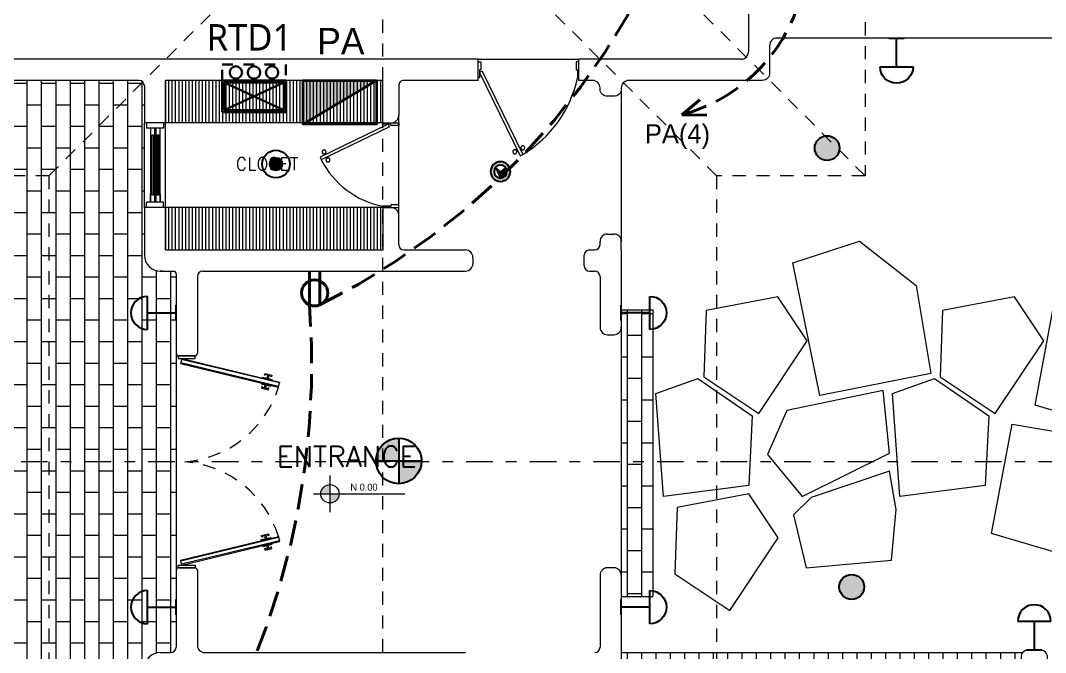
# Model space of a CAD drawing. Header units: metres. Extents: x 14 to 2416, y -346 to 476.
# Drawn here: x 28.88 to 38.55, y -148.28 to -142.32 of the extents above; entities that cross this region are included whole.
import ezdxf
from ezdxf.enums import TextEntityAlignment as Align

# ---------------------------------------------------------------- set-up
doc = ezdxf.new("R2010")
doc.units = ezdxf.units.M
for name, pattern in [('0', [0]), ('CONTINU', [0]), ('CONTINUA', [0]), ('Dash Style-2', [0.694425, 0.48607, -0.208355]), ('DASHDOT', [1, 0.5, -0.25, 0, -0.25]), ('HIDDEN2', [0.1875, 0.125, -0.0625])]:
    doc.linetypes.add(name, pattern=pattern)
doc.layers.get('0').update_dxf_attribs({"linetype": '0', "lineweight": 20})
for name, color, linetype, lineweight in [('A-ANNO-TEXT', 20, 'Continuous', 13), ('A-DOOR', 35, 'Continuous', 5), ('A-SECT-IDEN', 251, 'CONTINU', 9), ('A-WALL', 250, 'Continuous', 20), ('baños', 251, 'Continuous', 0), ('calle', 254, 'Continuous', 0), ('closets', 253, 'Continuous', 0), ('E Paneles', 238, 'Continuous', 35), ('E Registro Telef Sec', 160, 'Continuous', 35), ('E Registro Telefonico', 128, 'Continuous', 30), ('E Salida TCorrientes', 24, 'CONTINUA', 40), ('E Tuberia Emp Piso', 24, 'Dash Style-2', 40), ('MAVA', 1, 'Continuous', 15), ('piscina', 131, 'Continuous', 0), ('piso', 253, 'Continuous', 0), ('textos', 7, 'Continuous', 0)]:
    doc.layers.add(name, color=color, linetype=linetype, lineweight=lineweight)
doc.layers.add('hatch piso', color=253, linetype='Continuous', lineweight=0, transparency=0.7)
doc.layers.add('MAVA LUM', color=1, linetype='Continuous')
doc.layers.add('MAVA Luminarias', color=1, linetype='Continuous')
doc.layers.add('Techos 1', color=7, linetype='HIDDEN2', lineweight=9, true_color=0x42391a)
doc.styles.add('CENTURY GOTHIC', font='GOTHIC.TTF')
doc.styles.add('DIMTEXT', font='dim.shx', dxfattribs={"width": 0.75})
doc.styles.add('ESC100-2mm', font='arial.ttf', dxfattribs={"height": 0.15})
doc.styles.add('RSA', font='trebuc.ttf', dxfattribs={"width": 0.75})
doc.styles.get("Standard").update_dxf_attribs({"font": 'arial.ttf', "height": 0.1875})

# ---------------------------------------------------------------- blocks, each defined once
blk = doc.blocks.new('A$C3415d36c')
at = {"layer": 'A-DOOR'}
for p, q in [((0.8537, 1.8203), (0.8464, 1.7901)), ((0.8652, 1.8175), (0.858, 1.7874)), ((0.8237, 1.6957), (0.831, 1.7258)), ((0.8353, 1.6929), (0.8425, 1.7231)), ((0.8237, 0.3043), (0.831, 0.2742)), ((0.8353, 0.3071), (0.8425, 0.2769)), ((0.8537, 0.1797), (0.8464, 0.2099)), ((0.8652, 0.1825), (0.858, 0.2126))]:
    blk.add_line(p, q, dxfattribs=at)
for points in [[(0.17, 1.975), (0.17, 2), (0.01, 2), (0.01, 1.975)], [(0.9569, 1.7125), (0.0333, 1.9348), (0.0313, 1.9268), (0.955, 1.7045)], [(0.9646, 1.7447), (0.041, 1.967), (0.0333, 1.9348), (0.9569, 1.7125)], [(0.9646, 1.7447), (0.041, 1.967), (0.0429, 1.975), (0.9666, 1.7527)], [(0.8332, 1.8167), (0.8251, 1.8187), (0.829, 1.8347), (0.8938, 1.8191), (0.89, 1.803), (0.8818, 1.805), (0.8838, 1.813), (0.8352, 1.8247)], [(0.8071, 1.7082), (0.799, 1.7101), (0.7951, 1.6941), (0.86, 1.6785), (0.8638, 1.6945), (0.8557, 1.6965), (0.8538, 1.6885), (0.8052, 1.7001)], [(0.9569, 0.2875), (0.0333, 0.0652), (0.0313, 0.0732), (0.955, 0.2955)], [(0.8071, 0.2918), (0.799, 0.2899), (0.7951, 0.3059), (0.86, 0.3215), (0.8638, 0.3055), (0.8557, 0.3035), (0.8538, 0.3115), (0.8052, 0.2999)], [(0.9646, 0.2553), (0.041, 0.033), (0.0333, 0.0652), (0.9569, 0.2875)], [(0.9646, 0.2553), (0.041, 0.033), (0.0429, 0.025), (0.9666, 0.2473)], [(0.8332, 0.1833), (0.8251, 0.1813), (0.829, 0.1653), (0.8938, 0.1809), (0.89, 0.197), (0.8818, 0.195), (0.8838, 0.187), (0.8352, 0.1753)], [(0.17, 0.025), (0.17, 0), (0.01, 0), (0.01, 0.025)]]:
    blk.add_lwpolyline(points, close=True, dxfattribs=at)
for points in [[(0.88, 1.714), (0.8819, 1.7221), (0.7954, 1.7429), (0.7935, 1.7348), (0.88, 1.714)], [(0.8955, 1.7783), (0.8935, 1.7703), (0.807, 1.7911), (0.809, 1.7992), (0.8955, 1.7783)], [(0.88, 0.286), (0.8819, 0.2779), (0.7954, 0.2571), (0.7935, 0.2652), (0.88, 0.286)], [(0.8955, 0.2217), (0.8935, 0.2297), (0.807, 0.2089), (0.809, 0.2008), (0.8955, 0.2217)]]:
    blk.add_lwpolyline(points, dxfattribs=at)
at = {"layer": 'A-DOOR', "linetype": 'HIDDEN2'}
for centre, start, end in [((-0.0044, 2.0014), 274.31685, 342.80201), ((-0.0044, -0.0014), 17.19799, 85.68315)]:
    blk.add_arc(centre, 1.0043, start, end, dxfattribs=at)
blk = doc.blocks.new('A$C95be60c7')
at = {"layer": 'A-DOOR'}
for p, q in [((0.4752, 0.7426), (0.4497, 0.7302)), ((0.762, 0.0876), (0.4497, 0.7302)), ((0.4703, 0.6879), (0.4601, 0.6829)), ((0.7875, 0.1), (0.4752, 0.7426)), ((0.4958, 0.7003), (0.506, 0.7052)), ((0.504, 0.6833), (0.5143, 0.6883)), ((0.4785, 0.671), (0.4683, 0.666)), ((0.762, 0.0876), (0.7875, 0.1))]:
    blk.add_line(p, q, dxfattribs=at)
for points in [[(0, 0), (0.025, 0), (0.025, 0.075), (0.0125, 0.075), (0.0125, 0.15), (0, 0.15), (0, 0)], [(0.8, 0), (0.775, 0), (0.775, 0.075), (0.7875, 0.075), (0.7875, 0.15), (0.8, 0.15), (0.8, 0)]]:
    blk.add_lwpolyline(points, dxfattribs=at)
blk.add_arc((0.8309, -0.0119), 0.8343, 117.18736, 168.8099, dxfattribs=at)
for points in [[(0.4307, 0.6673), (0.4307, 0.6724), (0.4358, 0.6811), (0.4445, 0.6861), (0.4546, 0.6861), (0.4633, 0.6811), (0.4684, 0.6724), (0.4683, 0.6623), (0.4633, 0.6535), (0.4546, 0.6485), (0.4445, 0.6485), (0.4357, 0.6536), (0.4307, 0.6623), (0.4307, 0.6673)], [(0.506, 0.7039), (0.506, 0.709), (0.511, 0.7177), (0.5198, 0.7227), (0.5298, 0.7227), (0.5386, 0.7177), (0.5436, 0.7089), (0.5436, 0.6989), (0.5386, 0.6901), (0.5298, 0.6851), (0.5197, 0.6851), (0.511, 0.6901), (0.506, 0.6989), (0.506, 0.7039)]]:
    blk.add_open_spline(points, degree=2, dxfattribs=at)
blk = doc.blocks.new('puerta 1.00')
at = {"layer": 'A-DOOR'}
for p, q in [((-0.15, -0.0125), (-0.9369, -0.3949)), ((-0.1376, -0.038), (-0.9245, -0.4204)), ((-0.1376, -0.038), (-0.15, -0.0125)), ((-0.8946, -0.3743), (-0.8996, -0.3641)), ((-0.8777, -0.3661), (-0.8826, -0.3559)), ((-0.9369, -0.3949), (-0.9245, -0.4204)), ((-0.8822, -0.3998), (-0.8772, -0.4101)), ((-0.8653, -0.3916), (-0.8603, -0.4018))]:
    blk.add_line(p, q, dxfattribs=at)
for points in [[(-0.05, 0), (-0.05, -0.025), (-0.125, -0.025), (-0.125, -0.0125), (-0.2, -0.0125), (-0.2, 0), (-0.05, 0)], [(-0.05, -0.95), (-0.05, -0.925), (-0.125, -0.925), (-0.125, -0.9375), (-0.2, -0.9375), (-0.2, -0.95), (-0.05, -0.95)]]:
    blk.add_lwpolyline(points, dxfattribs=at)
blk.add_arc((0.0366, 0.1602), 1.1229, 211.13358, 257.83427, dxfattribs=at)
for points in [[(-0.8982, -0.3642), (-0.9033, -0.3642), (-0.912, -0.3591), (-0.917, -0.3504), (-0.917, -0.3403), (-0.912, -0.3316), (-0.9033, -0.3265), (-0.8932, -0.3265), (-0.8844, -0.3316), (-0.8794, -0.3403), (-0.8794, -0.3504), (-0.8844, -0.3591), (-0.8932, -0.3642), (-0.8982, -0.3642)], [(-0.8617, -0.4394), (-0.8667, -0.4394), (-0.8754, -0.4344), (-0.8805, -0.4256), (-0.8805, -0.4156), (-0.8754, -0.4068), (-0.8667, -0.4018), (-0.8566, -0.4018), (-0.8479, -0.4068), (-0.8428, -0.4156), (-0.8428, -0.4257), (-0.8479, -0.4344), (-0.8566, -0.4394), (-0.8617, -0.4394)]]:
    blk.add_open_spline(points, degree=2, dxfattribs=at)
blk = doc.blocks.new('PL BASE 1N NASAS 09')
at = {"layer": 'closets', "transparency": 33554687}
h = blk.add_hatch(dxfattribs=at)
h.set_pattern_fill('LINE', color=256, scale=0.01, angle=90)
h.set_pattern_definition([(90, (-228.034673, 137.009548), (-0.03175, 2e-18), [])])
h.paths.add_polyline_path([(-120.1315, -42.0498), (-118.0811, -42.0498), (-118.0811, -41.6498), (-120.1315, -41.6498)])
h = blk.add_hatch(dxfattribs=at)
h.set_pattern_fill('LINE', color=256, scale=0.01, angle=90)
h.set_pattern_definition([(90, (-228.034673, 138.20951), (-0.03175, 2e-18), [])])
h.paths.add_polyline_path([(-120.1311, -43.2498), (-118.0815, -43.2498), (-118.0815, -42.8498), (-120.1311, -42.8498)])
at = {"layer": 'textos', "transparency": 33554534}
h = blk.add_hatch(color=256, dxfattribs=at)
h.dxf.hatch_style = 1
h.paths.add_polyline_path([(-118.5799, -45.4653, 0.414214), (-118.6665, -45.5519), (-118.5799, -45.5519)])
h.paths.add_polyline_path([(-118.4934, -45.5519), (-118.5799, -45.5519), (-118.5799, -45.6384, 0.414214)])
at = {"layer": 'A-DOOR'}
for p, q in [((-120.3311, -42.8498), (-120.3311, -42.0498)), ((-120.3111, -42.0498), (-120.3111, -42.0998)), ((-120.1511, -42.0498), (-120.1511, -42.0998)), ((-120.1311, -42.8498), (-120.1311, -42.0498)), ((-120.1511, -42.0998), (-120.3111, -42.0998)), ((-120.2746, -42.0998), (-120.2746, -42.7998)), ((-120.2619, -42.1666), (-120.2619, -42.733)), ((-120.2445, -42.1666), (-120.2619, -42.1666)), ((-120.2445, -42.1666), (-120.2445, -42.733)), ((-120.2317, -42.7998), (-120.2317, -42.0998)), ((-120.2241, -42.0998), (-120.2241, -42.7998)), ((-120.2113, -42.1666), (-120.2113, -42.733)), ((-120.1939, -42.1666), (-120.2113, -42.1666)), ((-120.1939, -42.1666), (-120.1939, -42.733)), ((-120.1811, -42.7998), (-120.1811, -42.0998)), ((-120.2445, -42.733), (-120.2619, -42.733)), ((-120.1939, -42.733), (-120.2113, -42.733)), ((-120.1511, -42.7998), (-120.3111, -42.7998)), ((-120.3111, -42.8498), (-120.3111, -42.7998)), ((-120.1511, -42.8498), (-120.1511, -42.7998))]:
    blk.add_line(p, q, dxfattribs=at)
for points in [[(-120.2445, -42.1749), (-120.2317, -42.1749), (-120.2317, -42.0998), (-120.2746, -42.0998), (-120.2746, -42.1749), (-120.2619, -42.1749)], [(-120.1939, -42.1749), (-120.1811, -42.1749), (-120.1811, -42.0998), (-120.2241, -42.0998), (-120.2241, -42.1749), (-120.2113, -42.1749)], [(-120.2445, -42.7243), (-120.2317, -42.7243), (-120.2317, -42.7998), (-120.2746, -42.7998), (-120.2746, -42.7243), (-120.2619, -42.7243)], [(-120.1939, -42.7243), (-120.1811, -42.7243), (-120.1811, -42.7998), (-120.2241, -42.7998), (-120.2241, -42.7243), (-120.2113, -42.7243)]]:
    blk.add_lwpolyline(points, dxfattribs=at)
at = {"layer": 'A-WALL'}
for p, q in [((-114.6311, -35.5197), (-114.6311, -41.3797)), ((-107.7511, -41.2497), (-112.4011, -41.2497)), ((-117.1811, -41.4497), (-122.1611, -41.4497)), ((-117.1811, -41.6497), (-117.1811, -41.4497)), ((-114.7011, -41.4497), (-116.2311, -41.4497)), ((-116.2311, -41.6497), (-116.2311, -41.4497)), ((-120.3811, -41.6497), (-122.3611, -41.6497)), ((-120.1311, -41.6497), (-120.1311, -42.0498)), ((-118.0811, -42.047), (-118.0811, -41.6497)), ((-120.3311, -41.6997), (-120.3311, -42.0498)), ((-120.1311, -42.0498), (-120.3311, -42.0498)), ((-120.3311, -42.8498), (-120.3311, -43.2998)), ((-120.1311, -42.8498), (-120.3311, -42.8498)), ((-120.1311, -42.8498), (-120.1311, -43.2498)), ((-118.0011, -42.8498), (-118.0811, -42.8498)), ((-118.0811, -42.8525), (-118.0811, -43.2504)), ((-117.9311, -43.1998), (-117.9311, -42.9198)), ((-115.9611, -43.0998), (-115.9011, -43.0998)), ((-116.0311, -43.1998), (-116.0311, -43.1698)), ((-115.8311, -43.2498), (-115.8311, -43.1698)), ((-120.1311, -43.2498), (-118.0811, -43.2498)), ((-117.8811, -43.2498), (-117.3011, -43.2498)), ((-117.2311, -43.3198), (-117.2311, -43.3798)), ((-116.1811, -43.3998), (-116.1811, -43.2998)), ((-116.1311, -43.2498), (-116.0811, -43.2498)), ((-115.8311, -43.2498), (-115.8311, -43.9798)), ((-120.1811, -43.4498), (-120.0561, -43.4498)), ((-120.0311, -43.4741), (-120.0311, -44.2248)), ((-119.8311, -43.4998), (-119.8311, -44.2248)), ((-119.7811, -43.4498), (-117.3011, -43.4498)), ((-116.1311, -43.4498), (-116.0811, -43.4498)), ((-116.0311, -43.4998), (-116.0311, -43.9798)), ((-115.9611, -44.0498), (-115.9011, -44.0498)), ((-120.0061, -44.2498), (-119.8561, -44.2498)), ((-120.0311, -46.2748), (-120.0311, -46.9998)), ((-120.0061, -46.2498), (-119.8561, -46.2498)), ((-119.8311, -46.2748), (-119.8311, -46.9798)), ((-116.0311, -46.3198), (-116.0311, -46.9998)), ((-115.8311, -46.3198), (-115.8311, -47.1798)), ((-120.1811, -47.0498), (-120.0811, -47.0498)), ((-119.7611, -47.0498), (-117.3011, -47.0498))]:
    blk.add_line(p, q, dxfattribs=at)
at = {"layer": 'A-WALL', "transparency": 33554684}
for p, q in [((-120.1559, -43.4498), (-120.1809, -43.4498)), ((-119.8561, -44.2498), (-120.0061, -44.2498)), ((-120.0061, -46.2498), (-119.8561, -46.2498)), ((-115.9011, -46.2498), (-115.9611, -46.2498))]:
    blk.add_line(p, q, dxfattribs=at)
at = {"layer": 'A-WALL'}
for points in [[(-112.4011, -41.2497), (-114.3611, -41.2497, 0.414214), (-114.4311, -41.3197), (-114.4311, -41.5797, -0.414214), (-114.5011, -41.6497), (-115.7611, -41.6497, 0.414214), (-115.8311, -41.7197), (-115.8311, -41.7297, -0.414214), (-115.9011, -41.7997), (-115.9611, -41.7997, -0.414214), (-116.0311, -41.7297), (-116.0311, -41.7197, 0.414214), (-116.1011, -41.6497), (-116.2311, -41.6497)], [(-117.1811, -41.6497), (-117.8811, -41.6497, 0.414214), (-117.9311, -41.6997), (-117.9311, -41.9798)]]:
    blk.add_lwpolyline(points, format="xyb", dxfattribs=at)
blk.add_lwpolyline([(-118.0811, -41.6497), (-120.1311, -41.6497)], dxfattribs=at)
blk.add_lwpolyline([(-111.9889, -47.2748), (-111.8789, -47.2748, 0.414214), (-111.8089, -47.2048), (-111.8089, -47.0948, 0.414214), (-111.8789, -47.0248), (-111.9889, -47.0248, 0.414214), (-112.0589, -47.0948), (-112.0589, -47.2048, 0.414214)], format="xyb", close=True, dxfattribs=at)
for centre, radius, start, end in [((-114.7011, -41.3797), 0.07, 270, 0), ((-120.3811, -41.6997), 0.05, 0, 90), ((-118.0011, -41.9798), 0.07, 270, 360), ((-118.0011, -42.9198), 0.07, 0, 90), ((-115.9611, -43.1698), 0.07, 90, 180), ((-115.9011, -43.1698), 0.07, 0, 90), ((-117.8811, -43.1998), 0.05, 180, 270), ((-116.0811, -43.1998), 0.05, 270, 360), ((-120.1811, -43.2998), 0.15, 180, 270), ((-117.3011, -43.3198), 0.07, 0, 90), ((-116.1311, -43.2998), 0.05, 90, 180), ((-117.3011, -43.3798), 0.07, 270, 0), ((-116.1311, -43.3998), 0.05, 180, 270), ((-119.7811, -43.4998), 0.05, 90, 180), ((-116.0811, -43.4998), 0.05, 0, 90), ((-115.9611, -43.9798), 0.07, 180, 270), ((-115.9011, -43.9798), 0.07, 270, 0), ((-120.0061, -46.2748), 0.025, 90, 180), ((-119.8561, -46.2748), 0.025, 0, 90), ((-115.9611, -46.3198), 0.07, 90, 180), ((-115.9011, -46.3198), 0.07, 360, 90), ((-120.0811, -46.9998), 0.05, 270, 360), ((-119.7611, -46.9798), 0.07, 180, 270), ((-116.0811, -46.9998), 0.05, 270, 360), ((-120.1811, -47.1998), 0.15, 90, 180)]:
    blk.add_arc(centre, radius, start, end, dxfattribs=at)
at = {"layer": 'A-WALL', "transparency": 33554684}
for centre, start, end in [((-120.0561, -43.4748), 0, 90), ((-120.0061, -44.2248), 180, 270), ((-119.8561, -44.2248), 270, 0)]:
    blk.add_arc(centre, 0.025, start, end, dxfattribs=at)
at = {"layer": 'closets', "transparency": 33554687}
for p, q in [((-118.0811, -42.0498), (-120.1311, -42.0498)), ((-118.0815, -42.8498), (-120.1311, -42.8498))]:
    blk.add_line(p, q, dxfattribs=at)
at = {"layer": 'piscina', "const_width": 0.01}
blk.add_lwpolyline([(-120.2026, -42.1666), (-120.2026, -42.733)], dxfattribs=at)
at = {"layer": 'piso'}
for p, q in [((-117.1811, -41.4497), (-116.2311, -41.4497)), ((-115.8311, -41.7297), (-115.8311, -43.1698)), ((-117.9311, -42.9198), (-117.9311, -41.9798)), ((-115.5311, -43.8192), (-115.8311, -43.8192)), ((-115.5311, -46.5205), (-115.5311, -43.8192)), ((-115.8311, -43.9798), (-115.8311, -46.3198)), ((-120.0311, -44.2248), (-120.0311, -46.2748)), ((-115.8311, -46.5205), (-115.5311, -46.5205)), ((-115.8311, -47.0498), (-112.0425, -47.0498))]:
    blk.add_line(p, q, dxfattribs=at)
at = {"layer": 'Techos 1'}
for p, q in [((-113.5311, -34.3497), (-113.5311, -42.5497)), ((-113.5311, -42.5497), (-117.6311, -38.4497)), ((-121.2311, -42.5497), (-118.0811, -39.3997)), ((-118.0811, -51.0997), (-118.0811, -39.3997)), ((-114.9311, -42.5497), (-118.0811, -39.3997)), ((-121.2311, -42.5497), (-123.3311, -42.5497)), ((-121.2311, -42.5497), (-121.2311, -47.9498)), ((-113.5311, -42.5497), (-114.9311, -42.5497)), ((-114.9311, -42.5497), (-114.9311, -47.9497))]:
    blk.add_line(p, q, dxfattribs=at)
at = {"layer": 'textos'}
for p, q in [((-118.5799, -45.3779), (-118.5799, -45.7258)), ((-118.7337, -45.5519), (-117.8729, -45.5519))]:
    blk.add_line(p, q, dxfattribs=at)
blk.add_circle((-118.5799, -45.5519), 0.0865, dxfattribs=at)
at = {"layer": 'A-DOOR', "rotation": 90.00000000000001}
for name, p in [('puerta 1.00', (-117.1811, -41.4247)), ('A$C95be60c7', (-117.9311, -42.8498))]:
    blk.add_blockref(name, p, dxfattribs=at)
at = {"layer": 'A-DOOR'}
blk.add_blockref('A$C3415d36c', (-120.0211, -46.2498), dxfattribs=at)
at = {"layer": 'textos', "width": 3.404877}
for s, insert, char_height, attachment_point in [('\\pxqc;{\\Fromans|c0;\\H0.8x;CLOSET\\H1.25x; }', (-117.471, -42.4973), 0.15, 9), ('{\\Fromans|c0; ENTRANCE}', (-119.2163, -45.2976), 0.195, 7)]:
    blk.add_mtext(s, dxfattribs=dict(at, insert=insert, char_height=char_height, attachment_point=attachment_point))
at = {"layer": 'textos', "insert": (-118.387, -45.4565), "char_height": 0.065, "attachment_point": 1, "style": 'ESC100-2mm'}
blk.add_mtext_dynamic_manual_height_columns('{\\Ftxt|c0;N 0.00}', width=2.216942, gutter_width=0.5, heights=[0], dxfattribs=at)
blk = doc.blocks.new('PL MUEBLES 1N NASAS 09')
at = {"layer": 'hatch piso'}
h = blk.add_hatch(dxfattribs=at)
h.set_pattern_fill('AR-BRSTD', color=256, scale=0.002, angle=-90)
h.set_pattern_definition([(270, (-8.74588, 232.01007), (0.1354836, -2e-17), []), (0, (-8.74588, 232.01007), (0.1354836, 0.2032), [0.1354836, -0.1354836])])
edge = h.paths.add_edge_path()
edge.add_line((62.3305, 47.1481), (63.2305, 47.1481))
edge.add_line((63.2305, 47.1481), (63.2305, 48.4481))
edge.add_line((63.2305, 48.4481), (56.5331, 48.4481))
edge.add_line((56.5331, 48.4481), (56.5331, 48.2731))
edge.add_line((56.5331, 48.2731), (56.3831, 48.2731))
edge.add_line((56.3831, 48.2731), (56.3831, 48.4536))
edge.add_line((56.3831, 48.4536), (54.5879, 48.4536))
edge.add_line((54.5879, 48.4536), (54.5879, 46.9481))
edge.add_line((54.5879, 46.9481), (55.8257, 46.9481))
edge.add_arc((55.8755, 46.9973), 0.07, 180, 224.67274, ccw=False)
edge.add_line((55.8055, 46.9973), (55.8055, 47.1073))
edge.add_arc((55.8755, 47.1073), 0.07, 90, 180, ccw=False)
edge.add_line((55.8755, 47.1773), (55.9855, 47.1773))
edge.add_arc((55.9855, 47.1073), 0.07, 0, 90, ccw=False)
edge.add_line((56.0555, 47.1073), (56.0555, 46.9973))
edge.add_arc((55.9855, 46.9973), 0.07, -44.67274, 0, ccw=False)
edge.add_line((56.0353, 46.9481), (59.0257, 46.9481))
edge.add_arc((59.0755, 46.9973), 0.07, 180, 224.67276, ccw=False)
edge.add_line((59.0055, 46.9973), (59.0055, 47.1073))
edge.add_arc((59.0755, 47.1073), 0.07, 90, 180, ccw=False)
edge.add_line((59.0755, 47.1773), (59.1855, 47.1773))
edge.add_arc((59.1855, 47.1073), 0.07, 0, 90, ccw=False)
edge.add_line((59.2555, 47.1073), (59.2555, 46.9973))
edge.add_arc((59.1855, 46.9973), 0.07, -90, 0, ccw=False)
edge.add_line((59.1855, 46.9273), (59.0755, 46.9273))
edge.add_arc((59.0755, 46.9973), 0.07, 229.9948, 270, ccw=False)
edge.add_line((59.0305, 46.9437), (59.0305, 44.972))
edge.add_arc((59.0755, 44.9184), 0.07, 90, 130.0052, ccw=False)
edge.add_line((59.0755, 44.9884), (59.1855, 44.9884))
edge.add_arc((59.1855, 44.9184), 0.07, 0, 90, ccw=False)
edge.add_line((59.2555, 44.9184), (59.2555, 44.8084))
edge.add_arc((59.1855, 44.8084), 0.07, -90, 0, ccw=False)
edge.add_line((59.1855, 44.7384), (59.0755, 44.7384))
edge.add_arc((59.0755, 44.8084), 0.07, 229.9948, 270, ccw=False)
edge.add_line((59.0305, 44.7548), (59.0305, 41.172))
edge.add_arc((59.0755, 41.1184), 0.07, 90, 130.0052, ccw=False)
edge.add_line((59.0755, 41.1884), (59.1855, 41.1884))
edge.add_arc((59.1855, 41.1184), 0.07, 0, 90, ccw=False)
edge.add_line((59.2555, 41.1184), (59.2555, 41.0084))
edge.add_arc((59.1855, 41.0084), 0.07, -90, 0, ccw=False)
edge.add_line((59.1855, 40.9384), (59.0755, 40.9384))
edge.add_arc((59.0755, 41.0084), 0.07, 180, 270, ccw=False)
edge.add_line((59.0055, 41.0084), (59.0055, 41.1184))
edge.add_arc((59.0755, 41.1184), 0.07, 149.84805, 180, ccw=False)
edge.add_line((59.0149, 41.1535), (56.0391, 41.1535))
edge.add_arc((55.9855, 41.1085), 0.07, 0, 40.0052, ccw=False)
edge.add_line((56.0555, 41.1085), (56.0555, 40.9985))
edge.add_arc((55.9855, 40.9985), 0.07, -90, 0, ccw=False)
edge.add_line((55.9855, 40.9285), (55.8755, 40.9285))
edge.add_arc((55.8755, 40.9985), 0.07, 180, 270, ccw=False)
edge.add_line((55.8055, 40.9985), (55.8055, 41.1085))
edge.add_arc((55.8755, 41.1085), 0.07, 139.9948, 180, ccw=False)
edge.add_line((55.8219, 41.1535), (50.4363, 41.1535))
edge.add_arc((50.3827, 41.1085), 0.07, 0, 40.0052, ccw=False)
edge.add_line((50.4527, 41.1085), (50.4527, 40.9985))
edge.add_arc((50.3827, 40.9985), 0.07, -90, 0, ccw=False)
edge.add_line((50.3827, 40.9285), (50.2727, 40.9285))
edge.add_arc((50.2727, 40.9985), 0.07, 180, 270, ccw=False)
edge.add_line((50.2027, 40.9985), (50.2027, 41.1085))
edge.add_arc((50.2727, 41.1085), 0.07, 139.9948, 180, ccw=False)
edge.add_line((50.2191, 41.1535), (46.4305, 41.1535))
edge.add_line((46.4305, 41.1535), (46.4305, 40.9535))
edge.add_line((46.4305, 40.9535), (44.3305, 40.9535))
edge.add_line((44.3305, 40.9535), (44.3305, 39.3536))
edge.add_line((44.3305, 39.3536), (47.8305, 39.3536))
edge.add_line((47.8305, 39.3536), (47.8305, 38.9536))
edge.add_line((47.8305, 38.9536), (62.3305, 38.9536))
edge.add_line((62.3305, 38.9536), (62.3305, 47.1481))
h = blk.add_hatch(dxfattribs=at)
h.set_pattern_fill('AR-BRSTD', color=256, scale=0.002, angle=-90)
h.set_pattern_definition([(270, (38.70153, 39.36118), (0.1354836, -2e-17), []), (0, (38.70153, 39.36118), (0.1354836, 0.2032), [0.1354836, -0.1354836])])
edge = h.paths.add_edge_path()
edge.add_line((42.2305, 44.7307), (42.2055, 44.7557))
edge.add_line((42.2055, 44.7557), (42.0805, 44.7557))
edge.add_arc((42.0805, 44.9057), 0.15, 180, 270, ccw=False)
edge.add_line((41.9305, 44.9057), (41.9305, 46.5503))
edge.add_line((41.9305, 46.5503), (38.7304, 46.5503))
edge.add_line((38.7304, 46.5503), (38.7304, 39.3612))
edge.add_line((38.7304, 39.3612), (41.9305, 39.3612))
edge.add_line((41.9305, 39.3612), (41.9305, 41.0057))
edge.add_arc((42.0805, 41.0057), 0.15, 90, 180, ccw=False)
edge.add_line((42.0805, 41.1557), (42.2305, 41.1557))
edge.add_line((42.2305, 41.1557), (42.2305, 44.7307))
at = {"layer": 'baños'}
blk.add_blockref('PL BASE 1N NASAS 09', (162.2615, 88.2033), dxfattribs=at)
blk = doc.blocks.new('A$Cbef68299')
blk.add_blockref('PL MUEBLES 1N NASAS 09', (-30.7659, -32.0535))
blk = doc.blocks.new('A$Cc5be7df0')
at = {"layer": 'hatch piso'}
h = blk.add_hatch(dxfattribs=at)
h.set_pattern_fill('AR-BRSTD', color=256, scale=0.002, angle=-90)
h.set_pattern_definition([(270, (20.11387, 29.66761), (0.1354836, -2e-17), []), (0, (20.11387, 29.66761), (0.135484, 0.2032), [0.135484, -0.135484])])
h.paths.add_polyline_path([(19.8139, 29.6676), (20.1139, 29.6676), (20.1139, 26.9663), (19.8139, 26.9663)])
at = {"layer": 'A-SECT-IDEN', "linetype": 'DASHDOT', "ltscale": 0.5}
blk.add_line((58.8011, 28.237), (9.145, 28.237), dxfattribs=at)
at = {"layer": 'calle'}
for points in [[(22.0602, 30.3205), (22.5955, 29.9027), (22.7348, 29.0707), (21.6863, 28.8618), (21.4336, 30.1158)], [(20.5925, 29.04), (21.1117, 28.694), (21.5687, 29.3797), (21.2921, 29.7947), (20.6146, 29.6658)], [(22.8242, 29.04), (23.3434, 28.694), (23.8004, 29.3797), (23.5239, 29.7947), (22.8463, 29.6658)], [(25.0432, 28.7355), (24.6026, 28.5116), (23.7178, 28.7722), (23.9124, 29.8035), (24.856, 29.642)], [(21.0168, 28.0142), (20.2116, 27.9108), (20.1414, 28.8819), (20.5368, 29.0244), (21.05, 28.6714)], [(23.2485, 28.0142), (22.4433, 27.9108), (22.3732, 28.8819), (22.7685, 29.0244), (23.2817, 28.6714)], [(22.2851, 28.9116), (21.3771, 28.7222), (21.1946, 28.3058), (21.5222, 27.9104), (22.346, 28.3198)], [(24.6324, 27.5245), (24.1918, 27.3006), (23.307, 27.5612), (23.5016, 28.5926), (24.4452, 28.4311)], [(22.346, 28.149), (21.6041, 27.901), (21.438, 27.7373), (21.5573, 27.2367), (22.3623, 27.3092), (22.4068, 27.7864)], [(20.3187, 27.1791), (20.8379, 26.8331), (21.2949, 27.5188), (21.0184, 27.9338), (20.3408, 27.8049)]]:
    blk.add_lwpolyline(points, close=True, dxfattribs=at)
at = {"layer": 'A-ANNO-TEXT'}
blk.add_blockref('A$Cbef68299', (4.1493, 17.337), dxfattribs=at)
blk = doc.blocks.new('SCONCE 1')
at = {"layer": 'MAVA Luminarias', "color": 5, "linetype": 'Continuous'}
for p, q in [((-1.374, 0.679), (-1.374, 1.191)), ((-0.931, 0.816), (-0.931, 1.054)), ((-1.374, 0.935), (-0.931, 0.935))]:
    blk.add_line(p, q, dxfattribs=at)
blk.add_arc((-1.374, 0.935), 0.256, 90, 270, dxfattribs=at)
blk = doc.blocks.new('SUPERFICIAL')
at = {"layer": 'MAVA LUM'}
h = blk.add_hatch(color=256, dxfattribs=at)
h.dxf.hatch_style = 1
edge = h.paths.add_edge_path()
edge.add_arc((0.0008, 0.0016), 0.059, 0, 360)
for radius in [0.1303, 0.0593]:
    blk.add_circle((0.0008, 0.0016, 0), radius, dxfattribs=at)
at = {"ltscale": 1e-05, "style": 'DIMTEXT', "flags": 1}
blk.add_attdef('MULTIPLICADOR', (0.0928, 0.4687), '', height=0.15, dxfattribs=at)
blk = doc.blocks.new('lum decorativa')
at = {"layer": 'MAVA Luminarias', "ltscale": 0.3, "transparency": 33554687}
h = blk.add_hatch(color=82, dxfattribs=at)
h.paths.add_polyline_path([(513802.9376, 2035251.3382, 0.414214), (513802.8639, 2035251.2646), (513802.9376, 2035251.2646)])
h.paths.add_polyline_path([(513802.9376, 2035251.1909, 0.414214), (513803.0112, 2035251.2646), (513802.9376, 2035251.2646)])
at = {"layer": 'MAVA Luminarias', "color": 82, "ltscale": 0.3, "transparency": 33554687}
for p, q in [((513802.9376, 2035251.3382), (513802.9376, 2035251.1909)), ((513802.8639, 2035251.2646), (513803.0112, 2035251.2646))]:
    blk.add_line(p, q, dxfattribs=at)
blk.add_circle((513802.9376, 2035251.2646), 0.0737, dxfattribs=at)
blk = doc.blocks.new('A$Cd6acdfdc')
at = {"layer": 'MAVA Luminarias', "transparency": 33554687}
blk.add_hatch(color=2, dxfattribs=at).paths.add_polyline_path([(0, 0.079, 1), (0.158, 0.079, 1)])
at = {"layer": 'MAVA Luminarias', "color": 2, "transparency": 33554687}
blk.add_circle((0.079, 0.079), 0.079, dxfattribs=at)
blk = doc.blocks.new('dl ip')
at = {"layer": 'MAVA', "true_color": 0xf8991e, "transparency": 33554687}
h = blk.add_hatch(color=30, dxfattribs=at)
h.dxf.hatch_style = 1
h.paths.add_polyline_path([(94.7574, -111.2088), (94.7109, -111.2482), (94.6624, -111.2113), (94.7109, -111.3092)])
at = {"layer": 'MAVA Luminarias', "linetype": 'Continuous', "true_color": 0xf8991e}
h = blk.add_hatch(color=30, dxfattribs=at)
h.paths.add_polyline_path([(94.618, -111.2482, 1), (94.8039, -111.2482, 1)])
h.paths.add_polyline_path([(94.7719, -111.2482, -1), (94.6499, -111.2482, -1)], flags=16)
at = {"layer": 'MAVA', "color": 30, "true_color": 0xf8991e}
for p, q in [((94.7109, -111.2482), (94.6624, -111.2113)), ((94.6624, -111.2113), (94.7109, -111.3092)), ((94.7109, -111.3092), (94.7574, -111.2088)), ((94.7574, -111.2088), (94.7109, -111.2482))]:
    blk.add_line(p, q, dxfattribs=at)
at = {"layer": 'MAVA Luminarias', "color": 30, "linetype": 'Continuous', "true_color": 0xf8991e}
for radius in [0.093, 0.061]:
    blk.add_circle((94.7109, -111.2482), radius, dxfattribs=at)
blk = doc.blocks.new('*U434')
at = {"layer": 'E Salida TCorrientes'}
for p, q in [((0.2659, 0.0403), (0, 0.0403)), ((0.2659, -0.0403), (0, -0.0403))]:
    blk.add_line(p, q, dxfattribs=at)
blk.add_circle((0.1714, 0), 0.1028, dxfattribs=at)
blk = doc.blocks.new('*U482')
at = {"layer": 'E Tuberia Emp Piso', "linetype": 'Continuous'}
for p, q in [((0, 0), (0.1002, -0.2124)), ((0.2008, -0.0902), (0, 0))]:
    blk.add_line(p, q, dxfattribs=at)
blk = doc.blocks.new('*U392')
at = {"layer": 'E Paneles'}
blk.add_hatch(color=256, dxfattribs=at).paths.add_polyline_path([(-0.494, -0.59), (0.494, 0), (-0.494, 0)])
blk.add_line((0.494, 0), (-0.494, -0.59), dxfattribs=at)
blk.add_lwpolyline([(0.494, 0), (0.494, -0.59), (-0.494, -0.59), (-0.494, 0)], close=True, dxfattribs=at)
blk = doc.blocks.new('*U450')
at = {"layer": 'E Registro Telefonico'}
h = blk.add_hatch(color=256, dxfattribs=at)
h.paths.add_polyline_path([(-0.15, -0.15), (0.15, -0.15), (0.15, 0), (-0.15, 0)])
h.paths.add_polyline_path([(0.14, -0.14), (-0.14, -0.14), (-0.14, -0.01), (0.14, -0.01)], flags=16)
for p, q in [((-0.14, -0.01), (0.14, -0.14)), ((0.14, -0.01), (-0.14, -0.14))]:
    blk.add_line(p, q, dxfattribs=at)
at = {"layer": 'E Registro Telefonico', "linetype": 'HIDDEN2', "ltscale": 0.2}
blk.add_lwpolyline([(0.15, 0), (-0.15, 0), (-0.15, 0.075), (0.15, 0.075)], close=True, dxfattribs=at)
at = {"layer": 'E Registro Telefonico', "linetype": 'Continuous'}
for points in [[(-0.15, -0.15), (0.15, -0.15), (0.15, 0), (-0.15, 0)], [(-0.14, -0.14), (0.14, -0.14), (0.14, -0.01), (-0.14, -0.01)]]:
    blk.add_lwpolyline(points, close=True, dxfattribs=at)
at = {"layer": 'E Registro Telefonico'}
for centre in [(-0.0856, 0.0375), (0, 0.0375), (0.0856, 0.0375)]:
    blk.add_circle(centre, 0.0291, dxfattribs=at)
at = {"layer": 'E Registro Telefonico', "linetype": 'Continuous', "style": 'RSA', "width": 0.986711}
blk.add_attdef('RT', text='', height=0.1, dxfattribs=at).set_placement((-0.15, -0.2792), (0.15, -0.2792), align=Align.FIT)

msp = doc.modelspace()

# ---------------------------------------------------------------- linework, layer by layer
at = {"layer": 'E Tuberia Emp Piso', "ltscale": 0.5}
for centre, radius, start, end in [((28.6252, -138.8178), 6.9095, 296.48482, 350.129), ((34.7142, -141.6755), 1.5852, 284.96521, 349.0899), ((24.1836, -145.555), 7.4468, 317.26869, 4.25725)]:
    msp.add_arc(centre, radius, start, end, dxfattribs=at)

# ---------------------------------------------------------------- block references
at = {"layer": 'A-ANNO-TEXT'}
msp.add_blockref('A$Cc5be7df0', (14.7377, -174.7201), dxfattribs=at)
msp.add_blockref('A$Cc5be7df0', (14.7377, -174.7201), dxfattribs=at)
at = {"layer": 'E Paneles', "xscale": 0.7000000000000001, "yscale": 0.7000000000000001, "zscale": 0.7000000000000001}
msp.add_blockref('*U392', (31.8973, -142.883), dxfattribs=at)
at = {"layer": 'E Registro Telefonico', "color": 1}
ref = msp.add_blockref('*U450', (31.0861, -142.883), dxfattribs=dict(at, xscale=2, yscale=2, zscale=2))
ref.add_attrib('RTEL', 'RTD1', dxfattribs={"layer": 'E Registro Telef Sec', "linetype": 'Continuous', "height": 0.25, "style": 'RSA'}).set_placement((31.0434, -142.4762), align=Align.MIDDLE_CENTER)
at = {"layer": 'E Salida TCorrientes', "xscale": -1.2, "yscale": 1.2, "zscale": 1.2, "rotation": 90}
msp.add_blockref('*U434', (31.6582, -144.6831), dxfattribs=at)
at = {"layer": 'E Tuberia Emp Piso', "ltscale": 0.3, "rotation": 63.902228122716}
msp.add_blockref('*U482', (35.1235, -143.2069), dxfattribs=at)
at = {"layer": 'MAVA Luminarias', "color": 251, "yscale": 0.6101999921123585, "zscale": 0.6101999921123585, "rotation": 270}
for p, xscale in [((36.5786, -141.9147), -0.6101999921123585), ((36.5786, -141.9147), -0.6101999921123585), ((37.8781, -148.8264), 0.6101999921123585), ((37.8781, -148.8264), 0.6101999921123585)]:
    msp.add_blockref('SCONCE 1', p, dxfattribs=dict(at, xscale=xscale))
at = {"layer": 'MAVA Luminarias', "xscale": 1.483214008569871, "yscale": 1.483214008569871, "zscale": 1.483214008569871}
for p in [(36.3769, -143.639), (36.3769, -143.639), (36.6089, -147.7812), (36.6089, -147.7812)]:
    msp.add_blockref('A$Cd6acdfdc', p, dxfattribs=at)
at = {"layer": 'MAVA Luminarias'}
msp.add_blockref('SUPERFICIAL', (31.2924, -143.6744, 0), dxfattribs=at)
msp.add_blockref('SUPERFICIAL', (31.2924, -143.6744, 0), dxfattribs=at)
at = {"layer": 'MAVA Luminarias', "xscale": -1}
msp.add_blockref('dl ip', (128.1228, -32.495), dxfattribs=at)
msp.add_blockref('dl ip', (128.1228, -32.495), dxfattribs=at)
at = {"layer": 'MAVA Luminarias', "color": 251, "yscale": 0.6101999921123585, "zscale": 0.6101999921123585}
for p, xscale in [((30.9199, -145.6479), 0.6101999921123585), ((30.9199, -145.6479), 0.6101999921123585), ((33.9832, -145.6479), -0.6101999921123585), ((33.9832, -145.6479), -0.6101999921123585), ((30.9199, -148.4257), 0.6101999921123585), ((30.9199, -148.4257), 0.6101999921123585), ((33.9832, -148.4257), -0.6101999921123585), ((33.9832, -148.4257), -0.6101999921123585)]:
    msp.add_blockref('SCONCE 1', p, dxfattribs=dict(at, xscale=xscale))
at = {"layer": 'MAVA Luminarias', "color": 82, "xscale": 2.91286913078865, "yscale": 2.91286913078865, "zscale": 2.91286913078865}
msp.add_blockref('lum decorativa', (-1496608.2647, -5928567.0567), dxfattribs=at)
msp.add_blockref('lum decorativa', (-1496608.2647, -5928567.0567), dxfattribs=at)

# ---------------------------------------------------------------- texts
at = {"layer": 'E Tuberia Emp Piso', "attachment_point": 5, "style": 'CENTURY GOTHIC'}
for s, insert, char_height, width in [('PA', (31.9057, -142.5125), 0.25, 0.607285), ('PA(4)  ', (35.0817, -143.4131), 0.18, 0.861546)]:
    msp.add_mtext(s, dxfattribs=dict(at, insert=insert, char_height=char_height, width=width))

doc.saveas('drawing.dxf')
